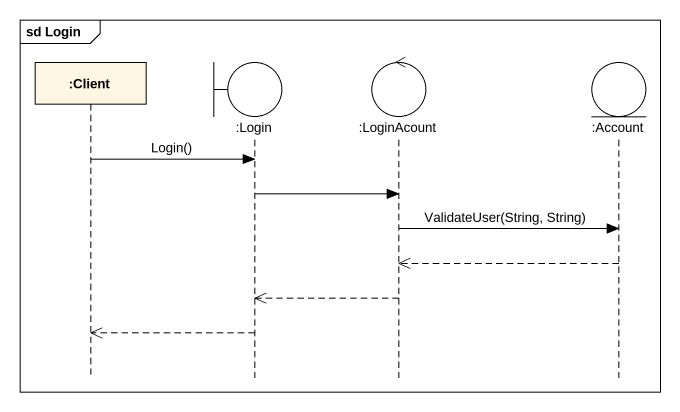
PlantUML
@startuml
mainframe sd Login
hide footbox
participant ":Client" as Client
boundary ":Login" as Login
control ":LoginAcount" as LoginAcount
entity ":Account" as Account

Client -> Login : Login()
Login -> LoginAcount
LoginAcount -> Account : ValidateUser(String, String)
Account -->> LoginAcount
LoginAcount -->> Login
Login -->> Client
@enduml
